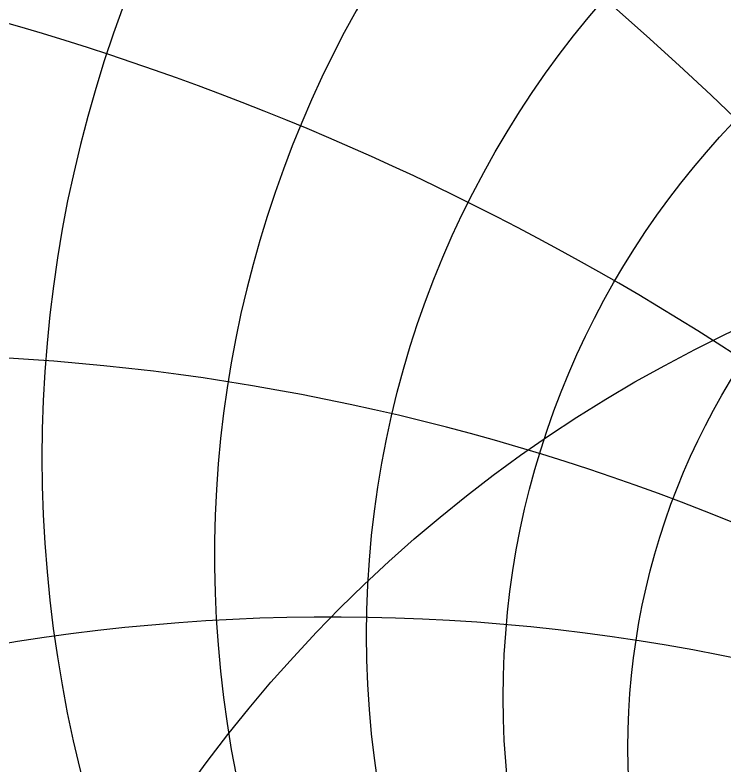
# Model space of a CAD drawing. Header units: millimetres. Extents: x -76 to 76, y -76 to 86.
# Drawn here: x -41.99 to -19.43, y 26.64 to 50.5 of the extents above; entities that cross this region are included whole.
import ezdxf

# ---------------------------------------------------------------- set-up
doc = ezdxf.new("R2010")
doc.units = ezdxf.units.MM
for name, color, linetype in [('ENGRAVE', 7, 'Continuous'), ('ENGRAVE_FINE', 8, 'Continuous'), ('GUIDE', 3, 'Continuous')]:
    doc.layers.add(name, color=color, linetype=linetype)

msp = doc.modelspace()

# ---------------------------------------------------------------- linework, layer by layer
at = {"layer": 'ENGRAVE'}
for centre, radius in [((0, 0), 68.4), ((0, 30.813), 30.813), ((0, 28.8188), 26.4723), ((0, 27.2162), 22.5103), ((0, 0), 44.7739), ((0, 0), 29.3085)]:
    msp.add_circle(centre, radius, dxfattribs=at)
for centre, radius, start, end in [((0, 33.2996), 35.6461, 104.43657, 75.56343), ((0, 36.4224), 41.1283, 146.34303, 33.65697), ((0, 40.3911), 47.4826, 168.07606, 11.92394), ((0, 45.5234), 55.0404, 184.84521, 355.15479), ((0, 52.3215), 64.3186, 199.041634, 340.958366)]:
    msp.add_arc(centre, radius, start, end, dxfattribs=at)
at = {"layer": 'ENGRAVE_FINE'}
for centre, radius, start, end in [((-152.0553, -32.5302), 161.8139, 6.558023, 36.869498), ((-152.0553, -32.5302), 161.8139, 6.558023, 36.869498), ((-95.8579, -32.5302), 110.6872, 9.951474, 56.069558), ((-95.8579, -32.5302), 110.6872, 9.951474, 56.069558), ((-65.9559, -32.5302), 86.0994, 13.489072, 76.236453), ((-65.9559, -32.5302), 86.0994, 13.489072, 76.236453), ((-46.4388, -32.5302), 72.2459, 17.231004, 97.725349), ((-46.4388, -32.5302), 72.2459, 17.231004, 97.725349), ((46.4388, -32.5302), 72.2459, 82.274651, 162.768996), ((46.4388, -32.5302), 72.2459, 82.274651, 162.768996), ((-31.9526, -32.5302), 63.9053, 21.249547, 120.755909), ((-31.9526, -32.5302), 63.9053, 21.249547, 120.755909), ((31.9526, -32.5302), 63.9053, 59.244091, 158.750453), ((31.9526, -32.5302), 63.9053, 59.244091, 158.750453)]:
    msp.add_arc(centre, radius, start, end, dxfattribs=at)
at = {"layer": 'GUIDE'}
msp.add_circle((0, 0), 69.54, dxfattribs=at)

doc.saveas('drawing.dxf')
